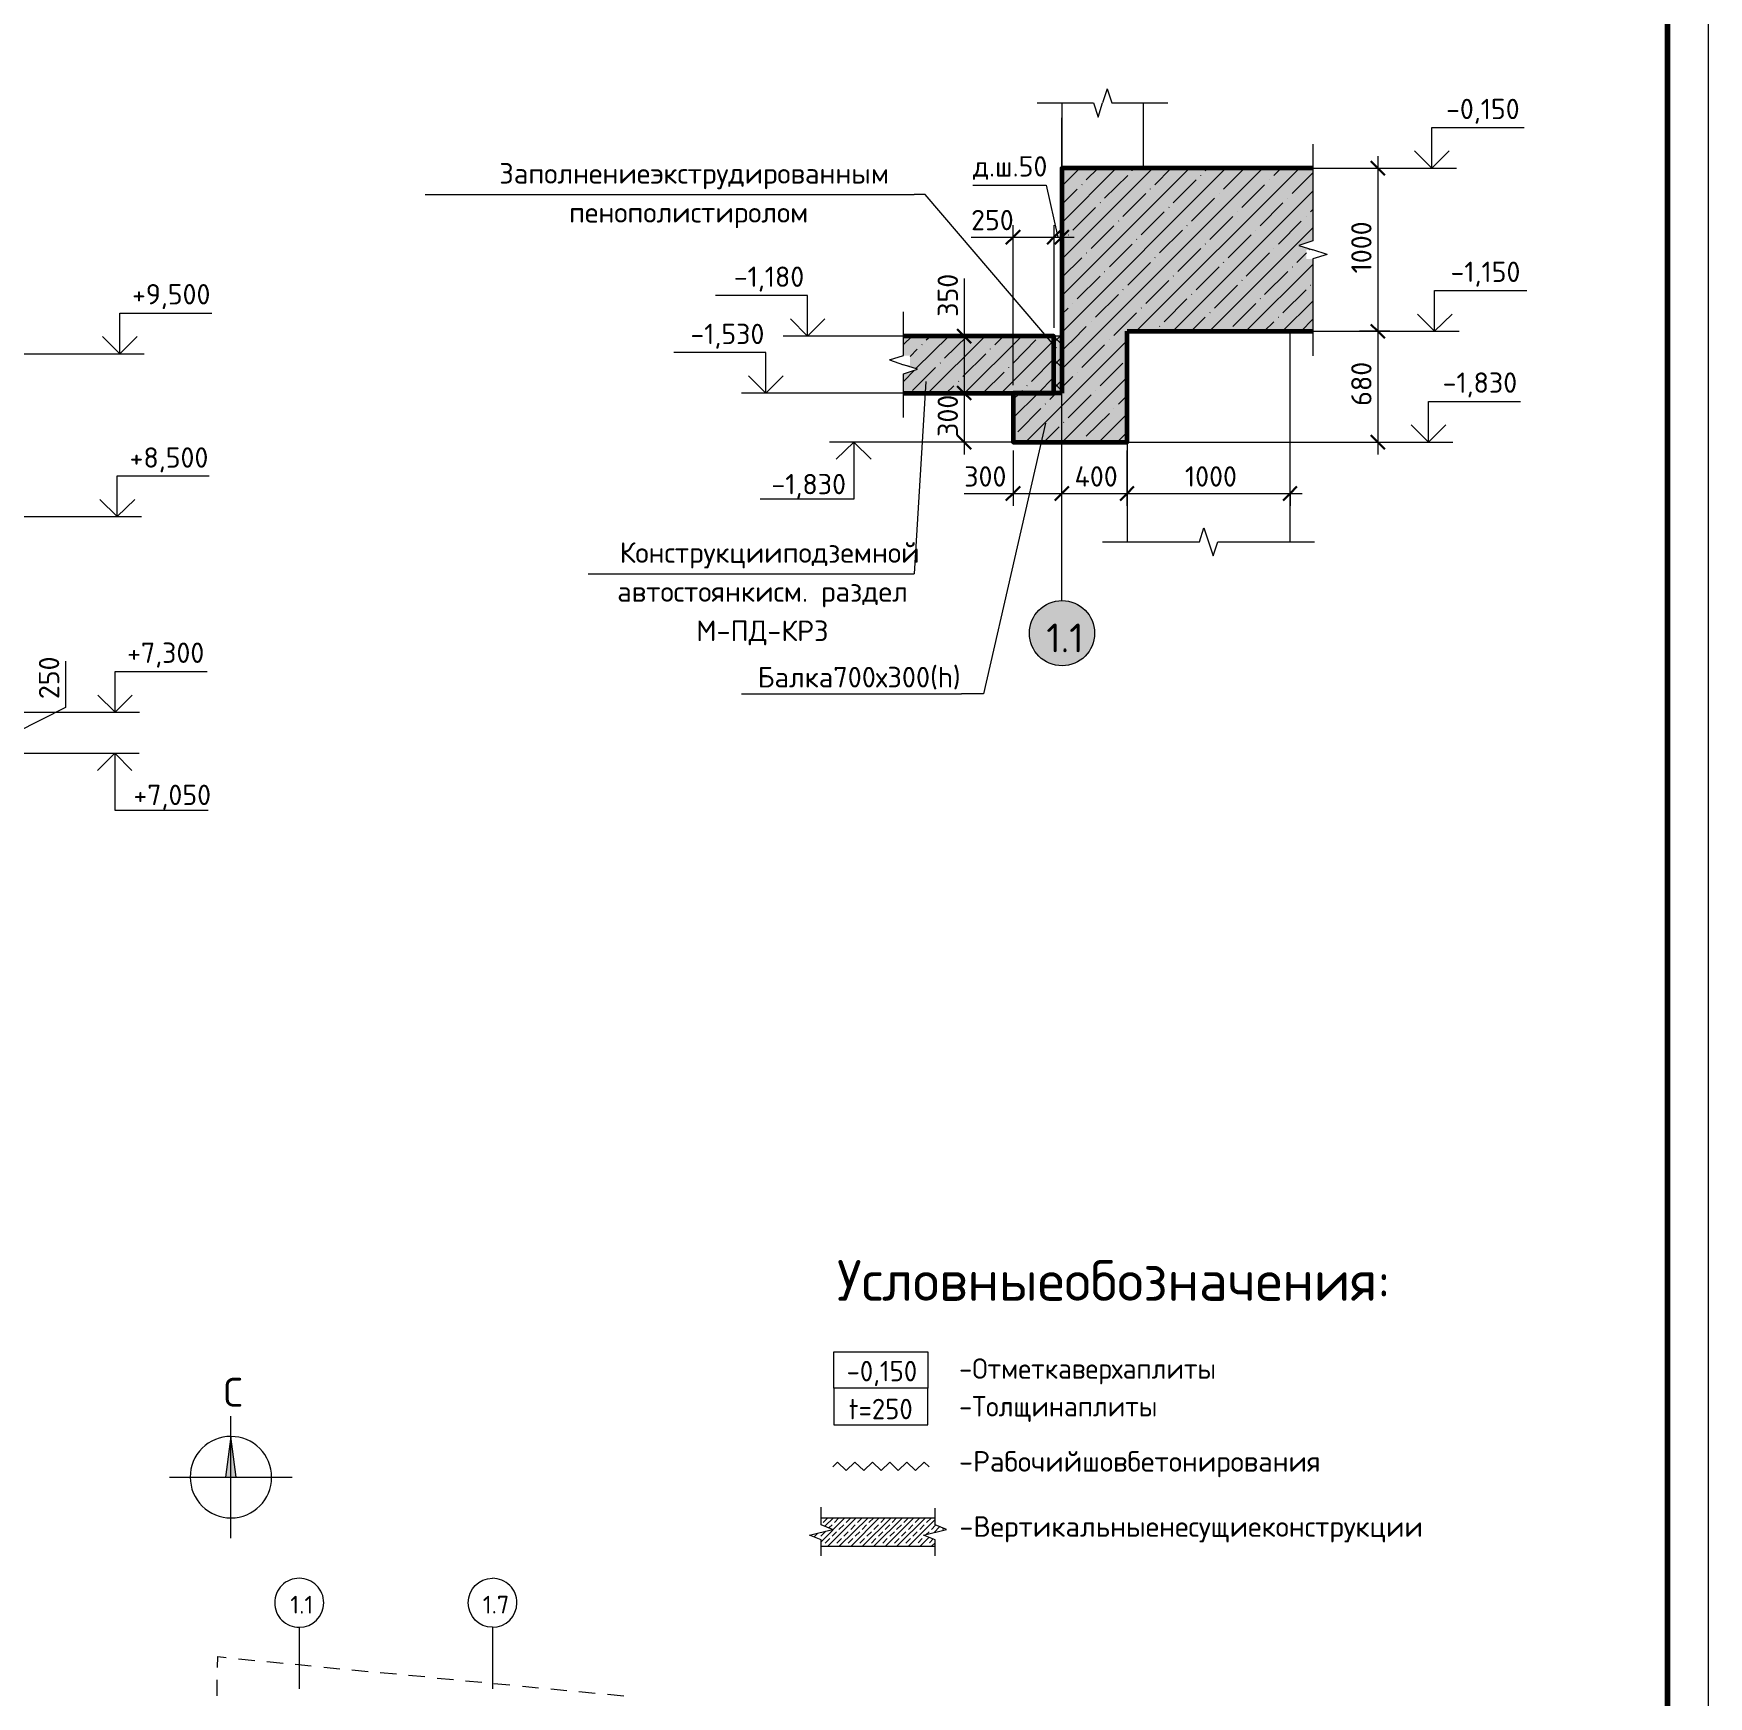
# Model space of a CAD drawing. Header units: millimetres. Extents: x -7003 to 53088, y -45042 to 39047.
# Drawn here: x 31836 to 52393, y -24794 to -4392 of the extents above; entities that cross this region are included whole.
import ezdxf

# ---------------------------------------------------------------- set-up
doc = ezdxf.new("R2010")
doc.units = ezdxf.units.MM
doc.styles.add('PDF GOST Common', font='GOST_Common.ttf')
doc.styles.add('PDF ISOCPEUR', font='isocpeur.ttf')

msp = doc.modelspace()

# ---------------------------------------------------------------- hatches: boundary and pattern name
at = {"true_color": 0xffffff, "transparency": 33554559}
for points in [[(47536, -7159), (47456, -7159), (47456, -7049), (47536, -7044), (47460, -7019), (47443, -7015), (47379, -6994), (47362, -6989), (47379, -6985), (47443, -6964), (47460, -6960), (47523, -6939), (47536, -6939), (47536, -6046), (44455, -6046), (44455, -8048), (47536, -8048)], [(42529, -8560), (42512, -8564), (42512, -8805), (44357, -8805), (44357, -8107), (42512, -8107), (42512, -8344), (42592, -8344), (42592, -8458), (42529, -8458), (42592, -8479), (42609, -8484), (42685, -8509), (42609, -8534), (42592, -8539)], [(44560, -11362), (44493, -11353), (44421, -11353), (44353, -11362), (44345, -11366), (44332, -11370), (44323, -11375), (44311, -11379), (44302, -11383), (44289, -11387), (44281, -11391), (44256, -11400), (44247, -11408), (44239, -11413), (44230, -11421), (44222, -11425), (44213, -11434), (44205, -11438), (44196, -11446), (44188, -11451), (44179, -11459), (44171, -11463), (44167, -11472), (44158, -11480), (44154, -11489), (44146, -11497), (44141, -11506), (44133, -11514), (44129, -11523), (44120, -11531), (44116, -11540), (44107, -11548), (44099, -11573), (44095, -11582), (44091, -11595), (44086, -11603), (44082, -11616), (44078, -11624), (44074, -11637), (44069, -11645), (44057, -11747), (44061, -11751), (44061, -11785), (44065, -11785), (44065, -11819), (44069, -11819), (44069, -11857), (44074, -11857), (44074, -11866), (44078, -11866), (44078, -11878), (44082, -11878), (44082, -11887), (44086, -11887), (44086, -11899), (44091, -11899), (44091, -11908), (44095, -11908), (44095, -11921), (44099, -11921), (44099, -11929), (44103, -11929), (44103, -11942), (44107, -11942), (44107, -11954), (44112, -11954), (44124, -11967), (44124, -11976), (44129, -11976), (44141, -11988), (44141, -11997), (44146, -11997), (44158, -12009), (44158, -12018), (44163, -12018), (44171, -12026), (44171, -12035), (44179, -12035), (44188, -12043), (44196, -12048), (44205, -12056), (44213, -12060), (44222, -12069), (44230, -12073), (44239, -12081), (44247, -12086), (44256, -12094), (44268, -12098), (44285, -12107), (44298, -12111), (44315, -12119), (44328, -12124), (44353, -12136), (44421, -12145), (44493, -12149), (44493, -12145), (44560, -12136), (44573, -12132), (44590, -12124), (44603, -12119), (44620, -12111), (44632, -12107), (44666, -12090), (44675, -12081), (44683, -12077), (44696, -12064), (44704, -12060), (44717, -12048), (44725, -12043), (44751, -12018), (44755, -12009), (44768, -11997), (44772, -11988), (44785, -11976), (44789, -11967), (44797, -11959), (44814, -11925), (44819, -11912), (44827, -11895), (44831, -11882), (44840, -11866), (44844, -11853), (44852, -11785), (44857, -11717), (44852, -11717), (44852, -11684), (44848, -11684), (44848, -11650), (44844, -11650), (44844, -11637), (44840, -11637), (44840, -11628), (44836, -11628), (44836, -11620), (44831, -11620), (44831, -11607), (44827, -11607), (44827, -11599), (44823, -11599), (44823, -11590), (44819, -11590), (44819, -11578), (44814, -11578), (44814, -11569), (44810, -11569), (44810, -11561), (44806, -11561), (44806, -11552), (44802, -11552), (44802, -11544), (44793, -11535), (44789, -11535), (44789, -11527), (44780, -11518), (44776, -11518), (44776, -11510), (44768, -11502), (44764, -11502), (44764, -11493), (44755, -11485), (44751, -11485), (44751, -11476), (44725, -11451), (44717, -11446), (44704, -11434), (44696, -11430), (44683, -11417), (44675, -11413), (44666, -11404), (44649, -11396), (44637, -11391), (44628, -11387), (44615, -11383), (44607, -11379), (44594, -11375), (44586, -11370)]]:
    msp.add_hatch(color=7, dxfattribs=at).paths.add_polyline_path(points)
at = {"transparency": 33554559}
msp.add_hatch(color=7, dxfattribs=at).paths.add_polyline_path([(34321, -22071), (34317, -22071), (34317, -22037), (34313, -22037), (34313, -22003), (34309, -22003), (34309, -21969), (34304, -21969), (34304, -21935), (34300, -21935), (34300, -21901), (34296, -21901), (34296, -21867), (34292, -21867), (34292, -21838), (34288, -21838), (34288, -21804), (34283, -21804), (34283, -21770), (34279, -21770), (34279, -21736), (34275, -21736), (34275, -21702), (34271, -21702), (34271, -21669), (34266, -21669), (34266, -21635), (34262, -21635), (34262, -21605), (34258, -21605), (34249, -21664), (34245, -21698), (34237, -21757), (34233, -21791), (34224, -21851), (34220, -21884), (34216, -21914), (34211, -21948), (34203, -22007), (34199, -22041), (34190, -22100), (34321, -22104)])

# ---------------------------------------------------------------- linework, layer by layer
at = {"color": 7, "lineweight": 20}
msp.add_lwpolyline([(52393, -45038), (52393, 39047)], dxfattribs=at)
at = {"color": 7, "lineweight": 80}
msp.add_lwpolyline([(51890, 38550), (51890, -44539), (-5002, -44539), (-5002, 38550)], close=True, dxfattribs=at)
at = {"color": 7, "lineweight": 9}
for points in [[(45015, -5070), (44956, -5244)], [(45015, -5070), (45070, -5244), (45456, -5244)], [(44156, -5244), (44457, -5244), (44846, -5244)], [(44846, -5244), (44901, -5417)], [(44901, -5417), (44956, -5244)], [(45456, -5244), (45756, -5244)], [(44457, -5925), (44457, -5426)], [(48999, -5544), (50129, -5544)], [(49210, -5832), (48999, -6044), (48999, -5544)], [(47538, -5748), (47538, -6044), (47538, -6937)], [(44457, -8114), (44457, -5926)], [(48999, -6044), (48787, -5832)], [(44457, -6264), (44677, -6044)], [(44457, -6713), (45125, -6044)], [(44457, -7161), (45574, -6044)], [(44457, -7610), (46023, -6044)], [(44474, -8046), (46471, -6044)], [(44757, -6188), (44901, -6044)], [(44922, -8046), (46924, -6044)], [(44982, -6412), (45265, -6133)], [(45320, -6078), (45320, -6074)], [(45371, -8046), (47373, -6044)], [(45600, -6247), (45798, -6044)], [(46163, -6133), (46163, -6129)], [(46218, -6078), (46247, -6044)], [(46442, -6302), (46700, -6044)], [(47060, -6133), (47149, -6044)], [(47161, -6044), (48998, -6044)], [(47161, -6044), (47161, -6044)], [(47284, -6357), (47538, -6103)], [(48698, -6044), (49299, -6044)], [(36643, -6366), (42645, -6366)], [(42780, -6366), (42645, -6366)], [(44393, -8254), (42781, -6366)], [(44457, -6488), (44647, -6302)], [(44702, -6247), (44706, -6243)], [(45206, -6637), (45489, -6357)], [(45545, -6302), (45545, -6298)], [(45820, -8046), (47538, -6328)], [(45824, -6471), (46107, -6188)], [(46387, -6357), (46387, -6357)], [(46666, -6526), (46946, -6247)], [(47005, -6188), (47005, -6188)], [(44592, -6806), (44871, -6527)], [(44927, -6471), (44931, -6467)], [(45769, -6526), (45773, -6522)], [(46048, -6696), (46332, -6412)], [(46891, -6751), (47170, -6471)], [(47229, -6412), (47229, -6412)], [(47509, -6582), (47538, -6552)], [(44816, -7030), (45096, -6751)], [(45151, -6696), (45155, -6692)], [(45430, -6861), (45714, -6582)], [(45993, -6751), (45997, -6747)], [(46268, -8046), (47538, -6776)], [(46273, -6920), (46556, -6637)], [(46611, -6582), (46611, -6582)], [(47115, -6975), (47394, -6696)], [(47454, -6637), (47454, -6637)], [(44457, -6937), (44478, -6920)], [(44533, -6861), (44537, -6861)], [(45041, -7255), (45320, -6975)], [(45375, -6920), (45379, -6916)], [(45655, -7085), (45938, -6806)], [(46218, -6975), (46222, -6971)], [(46497, -7145), (46781, -6861)], [(46836, -6806), (46836, -6806)], [(47538, -6937), (47365, -6992)], [(44457, -7386), (44702, -7145)], [(44757, -7085), (44761, -7085)], [(45600, -7145), (45604, -7140)], [(45879, -7310), (46163, -7030)], [(46721, -7369), (47005, -7085)], [(47060, -7030), (47060, -7030)], [(47339, -7200), (47458, -7081)], [(47365, -6992), (47538, -7047)], [(47496, -7047), (47504, -7034)], [(47712, -7102), (47538, -7047)], [(47712, -7102), (47538, -7157), (47538, -8046)], [(44647, -7648), (44927, -7369)], [(44982, -7310), (44986, -7310)], [(45265, -7479), (45545, -7200)], [(45824, -7369), (45828, -7365)], [(46107, -7538), (46387, -7255)], [(46442, -7200), (46446, -7195)], [(46717, -8046), (47538, -7225)], [(46946, -7593), (47229, -7310)], [(47284, -7255), (47288, -7255)], [(41337, -7606), (40207, -7606)], [(41125, -7894), (41337, -8105), (41337, -7606)], [(44871, -7873), (45151, -7593)], [(45206, -7538), (45210, -7534)], [(45489, -7703), (45769, -7424)], [(46048, -7593), (46052, -7589)], [(46332, -7762), (46611, -7479)], [(46666, -7424), (46670, -7420)], [(47170, -7818), (47454, -7538)], [(47509, -7479), (47513, -7479)], [(49032, -7547), (50163, -7547)], [(49248, -7834), (49032, -8046), (49032, -7547)], [(44457, -7834), (44533, -7762)], [(44592, -7703), (44592, -7703)], [(45430, -7762), (45434, -7758)], [(45714, -7928), (45993, -7648)], [(46556, -7987), (46836, -7703)], [(46891, -7648), (46895, -7644)], [(47166, -8046), (47538, -7674)], [(32897, -7822), (34023, -7822)], [(33108, -8110), (32897, -8321), (32897, -7822)], [(41337, -8105), (41549, -7894)], [(44698, -8046), (44757, -7987)], [(44816, -7928), (44816, -7928)], [(45147, -8046), (45375, -7818)], [(45655, -7987), (45659, -7983)], [(46044, -8046), (46218, -7873)], [(46273, -7818), (46277, -7813)], [(46941, -8046), (47060, -7928)], [(47115, -7873), (47119, -7873)], [(47394, -8042), (47538, -7898)], [(49032, -8046), (48821, -7834)], [(32897, -8321), (32681, -8110)], [(41638, -8105), (41037, -8105)], [(42924, -8105), (41337, -8105)], [(42924, -8105), (42924, -8105)], [(44359, -8182), (44435, -8105)], [(44457, -8207), (44359, -8110)], [(44457, -8063), (44474, -8046)], [(44457, -8512), (44863, -8105)], [(44478, -8266), (44639, -8105)], [(44613, -8804), (45257, -8160)], [(44639, -8105), (44698, -8046)], [(44702, -8491), (44982, -8211)], [(44863, -8105), (44922, -8046)], [(45041, -8152), (45041, -8152)], [(45096, -8097), (45147, -8046)], [(45257, -8046), (45257, -8046)], [(45257, -8046), (45257, -8105)], [(45257, -8105), (45257, -8330)], [(45595, -8046), (45600, -8042)], [(46497, -8042), (46501, -8038)], [(47034, -8046), (49032, -8046)], [(47034, -8046), (47034, -8046)], [(47538, -8046), (47538, -8347)], [(48736, -8046), (49333, -8046)], [(30640, -8321), (32897, -8321)], [(32596, -8321), (33193, -8321)], [(40825, -8304), (39695, -8304)], [(40613, -8592), (40825, -8804), (40825, -8304)], [(44359, -8465), (44457, -8364)], [(44457, -8491), (44359, -8393)], [(44457, -8414), (44457, -8364)], [(40825, -8804), (41036, -8592)], [(44457, -8736), (44592, -8601)], [(44647, -8546), (44647, -8546)], [(44927, -8715), (45206, -8436)], [(45062, -8804), (45257, -8609)], [(45257, -8579), (45257, -8804)], [(41125, -8804), (40524, -8804)], [(41087, -8804), (40825, -8804)], [(42954, -8804), (41087, -8804)], [(42789, -8660), (42645, -11022)], [(43860, -9109), (44165, -8804)], [(43860, -8884), (43940, -8804)], [(44012, -9405), (44613, -8804)], [(44309, -8884), (44389, -8804)], [(44359, -8749), (44457, -8647)], [(44457, -8774), (44359, -8673)], [(44457, -10853), (44457, -8664)], [(44461, -9405), (45062, -8804)], [(44533, -9109), (44816, -8825)], [(44871, -8770), (44871, -8770)], [(45151, -8939), (45257, -8833)], [(43915, -9278), (44198, -8994)], [(44253, -8939), (44258, -8935)], [(45096, -8994), (45096, -8994)], [(48956, -8905), (50086, -8905)], [(49168, -9193), (48956, -9405), (48956, -8905)], [(44258, -9172), (43496, -12495)], [(44237, -9405), (44423, -9219)], [(44478, -9164), (44482, -9159)], [(44757, -9333), (45041, -9054)], [(44910, -9405), (45257, -9058)], [(48956, -9405), (48745, -9193)], [(42201, -9405), (41604, -9405)], [(41688, -9616), (41904, -9405), (41904, -10103)], [(41904, -9405), (42116, -9616)], [(42133, -9405), (41904, -9405)], [(44300, -9405), (42133, -9405)], [(43860, -9333), (43864, -9329)], [(44702, -9388), (44706, -9388)], [(45054, -9405), (48956, -9405)], [(45054, -9405), (45054, -9405)], [(45134, -9405), (45257, -9282)], [(48656, -9405), (49257, -9405)], [(32863, -9820), (33993, -9820)], [(33079, -10108), (32863, -10319), (32863, -9820)], [(32863, -10319), (32651, -10108)], [(41904, -10103), (40753, -10103)], [(30670, -10319), (32863, -10319)], [(32566, -10319), (33163, -10319)], [(46146, -10628), (46201, -10455), (46256, -10628)], [(44956, -10628), (45257, -10628), (46146, -10628)], [(46256, -10628), (46315, -10802), (46370, -10628), (47259, -10628)], [(47259, -10628), (47559, -10628)], [(44457, -11352), (44457, -10853)], [(38645, -11022), (42645, -11022)], [(32837, -12220), (33967, -12220)], [(33049, -12508), (32837, -12719), (32837, -12220)], [(32837, -12719), (32626, -12508)], [(40524, -12495), (43225, -12495)], [(43496, -12495), (43225, -12495)], [(30306, -12719), (32837, -12719)], [(32537, -12719), (33138, -12719)], [(30306, -13219), (32833, -13219)], [(32533, -13219), (33134, -13219)], [(32833, -13219), (32621, -13435)], [(33045, -13435), (32833, -13219), (32833, -13921)], [(32833, -13921), (33980, -13921)], [(41659, -21011), (41659, -21460), (42814, -21460), (42814, -21011)], [(34260, -22853), (34260, -21354)], [(41646, -21977), (41705, -21917)], [(41705, -21917), (41811, -22023), (41917, -21917)], [(41917, -21917), (42027, -22023), (42133, -21917)], [(42133, -21917), (42239, -22023), (42344, -21917)], [(42344, -21917), (42450, -22023), (42556, -21917)], [(42556, -21917), (42662, -22023), (42768, -21917)], [(42827, -21977), (42768, -21917)], [(33506, -22104), (35009, -22104)], [(41502, -22688), (41502, -22472)], [(41502, -22895), (41794, -22603)], [(41502, -22603), (42903, -22603)], [(41527, -22658), (41583, -22603)], [(41549, -22705), (41654, -22603)], [(41587, -22950), (41934, -22603)], [(41667, -22658), (41722, -22603)], [(41726, -22950), (42078, -22603)], [(41811, -22658), (41866, -22603)], [(41870, -22950), (42217, -22603)], [(41951, -22658), (42006, -22603)], [(42010, -22950), (42361, -22603)], [(42090, -22658), (42150, -22603)], [(42150, -22950), (42501, -22603)], [(42234, -22658), (42289, -22603)], [(42294, -22950), (42641, -22603)], [(42374, -22658), (42429, -22603)], [(42433, -22950), (42785, -22603)], [(42518, -22658), (42573, -22603)], [(42658, -22658), (42713, -22603)], [(42797, -22658), (42857, -22603)], [(42903, -22688), (42903, -22485)], [(41362, -22815), (41642, -22743)], [(41502, -22870), (41362, -22815)], [(41417, -22836), (41464, -22789)], [(41498, -22827), (41561, -22764)], [(41642, -22743), (41502, -22688)], [(41599, -22726), (41638, -22688)], [(41638, -22827), (41693, -22772)], [(41722, -22743), (41781, -22688)], [(41781, -22827), (41836, -22772)], [(41866, -22743), (41921, -22688)], [(41921, -22827), (41976, -22772)], [(42006, -22743), (42061, -22688)], [(42065, -22827), (42120, -22772)], [(42150, -22743), (42205, -22688)], [(42205, -22827), (42260, -22772)], [(42289, -22743), (42344, -22688)], [(42344, -22827), (42404, -22772)], [(42429, -22743), (42488, -22688)], [(42488, -22827), (42543, -22772)], [(42573, -22743), (42628, -22688)], [(42577, -22950), (42903, -22624)], [(42628, -22827), (42683, -22772)], [(42713, -22743), (42768, -22688)], [(42759, -22815), (43043, -22743)], [(42903, -22870), (42759, -22815)], [(42789, -22810), (42827, -22772)], [(42857, -22743), (42907, -22692)], [(42886, -22785), (42958, -22709)], [(43043, -22743), (42903, -22688)], [(42996, -22743), (43009, -22730)], [(41502, -23069), (41502, -22870)], [(41502, -22950), (42903, -22950)], [(41553, -22912), (41608, -22857)], [(41697, -22912), (41752, -22857)], [(41836, -22912), (41892, -22857)], [(41976, -22912), (42035, -22857)], [(42120, -22912), (42175, -22857)], [(42260, -22912), (42315, -22857)], [(42404, -22912), (42459, -22857)], [(42543, -22912), (42598, -22857)], [(42692, -22908), (42742, -22857)], [(42717, -22950), (42827, -22840)], [(42831, -22908), (42878, -22861)], [(42857, -22950), (42903, -22908)], [(42903, -23069), (42903, -22870)]]:
    msp.add_lwpolyline(points, dxfattribs=at)
at = {"color": 7, "lineweight": 18}
for points in [[(44457, -5244), (44457, -6044), (44457, -8046)], [(45456, -5244), (45456, -6044)], [(48334, -5896), (48334, -8046)], [(44457, -6044), (44457, -6044)], [(48110, -6044), (48334, -6044), (48482, -6044)], [(43365, -6251), (44266, -6251)], [(44266, -6251), (44406, -6890)], [(43860, -8706), (43860, -6891), (43860, -6742)], [(44359, -6742), (44359, -6891), (44609, -6891)], [(43343, -6891), (43911, -6891)], [(43707, -6891), (44359, -6891)], [(43911, -6891), (44110, -6891)], [(44359, -6891), (44359, -8004)], [(44457, -6869), (44457, -6891), (44457, -7039)], [(43259, -7398), (43259, -7966)], [(43259, -7957), (43259, -8804)], [(43259, -7966), (43259, -8457)], [(43280, -8105), (43259, -8105), (43106, -8105)], [(44457, -8046), (44457, -8105)], [(47259, -10628), (47259, -8046)], [(48334, -8046), (48110, -8046)], [(48482, -8046), (48334, -8046), (48334, -9557)], [(43106, -8804), (43259, -8804), (43259, -9557)], [(43259, -8804), (43758, -8804)], [(43758, -9405), (43259, -9405), (43106, -9405)], [(45257, -9405), (45257, -10628)], [(45358, -9405), (48334, -9405), (48482, -9405)], [(43860, -9506), (43860, -10036), (43860, -10188)], [(45257, -10036), (45257, -9506)], [(43259, -10036), (43830, -10036)], [(43707, -10036), (44457, -10036)], [(43830, -10036), (44156, -10036)], [(44457, -10036), (44457, -10014)], [(44457, -10188), (44457, -10036), (45257, -10036)], [(45257, -10188), (45257, -10036), (47407, -10036)], [(47259, -10014), (47259, -10036), (47259, -10188)], [(32228, -12093), (32228, -12660)], [(32228, -12660), (31623, -12969)], [(35098, -23949), (35098, -24698)], [(37468, -23949), (37468, -24698)], [(34095, -24436), (34099, -24305), (34200, -24317)], [(34353, -24330), (34552, -24351)], [(34700, -24364), (34899, -24385)], [(35047, -24398), (35246, -24419)], [(35398, -24432), (35597, -24453)], [(34090, -24787), (34090, -24588)], [(35745, -24466), (35944, -24487)], [(36092, -24499), (36291, -24516)], [(36440, -24533), (36638, -24550)], [(36791, -24567), (36990, -24584)], [(37138, -24601), (37337, -24618)], [(37485, -24635), (37684, -24652)], [(37836, -24669), (38035, -24686)], [(38184, -24698), (38382, -24719)], [(38531, -24732), (38730, -24753)], [(38882, -24766), (39081, -24787)]]:
    msp.add_lwpolyline(points, dxfattribs=at)
at = {"color": 7, "lineweight": 30}
for points in [[(48419, -6129), (48334, -6044), (48249, -5959)], [(43944, -6806), (43860, -6891), (43771, -6975)], [(44444, -6806), (44359, -6891), (44275, -6975)], [(44541, -6806), (44457, -6891), (44372, -6975)], [(48419, -8131), (48334, -8046), (48249, -7961)], [(43343, -8190), (43259, -8105), (43174, -8021)], [(43343, -8888), (43259, -8804), (43174, -8719)], [(43343, -9490), (43259, -9405), (43174, -9320)], [(48419, -9490), (48334, -9405), (48249, -9320)], [(43944, -9951), (43860, -10036), (43771, -10120)], [(44541, -9951), (44457, -10036), (44372, -10120)], [(45341, -9951), (45257, -10036), (45172, -10120)], [(47343, -9951), (47259, -10036), (47174, -10120)]]:
    msp.add_lwpolyline(points, dxfattribs=at)
at = {"color": 7, "lineweight": 60}
for points in [[(47538, -6044), (44457, -6044), (44457, -8046)], [(44457, -8046), (44457, -8105)], [(44457, -8105), (44457, -8804)], [(45257, -8046), (47538, -8046)], [(45257, -8105), (45257, -8046)], [(45257, -8804), (45257, -8105)], [(44457, -8804), (43860, -8804), (43860, -9405), (45257, -9405), (45257, -8804)]]:
    msp.add_lwpolyline(points, dxfattribs=at)
at = {"color": 9, "lineweight": 9, "true_color": 0xc0c0c0}
for points in [[(42514, -8105), (42514, -7805)], [(42340, -8397), (42514, -8342), (42514, -8105)], [(42514, -8207), (42620, -8105)], [(42666, -8503), (43068, -8105)], [(42738, -8211), (42742, -8207)], [(42793, -8152), (42844, -8105)], [(42814, -8804), (43517, -8105)], [(43017, -8376), (43293, -8105)], [(43263, -8804), (43966, -8105)], [(43635, -8211), (43741, -8105)], [(43712, -8804), (44359, -8160)], [(43860, -8436), (44139, -8152)], [(42340, -8397), (42514, -8457)], [(42594, -8355), (42683, -8266)], [(43242, -8601), (43525, -8321)], [(43580, -8266), (43580, -8262)], [(44084, -8660), (44359, -8385)], [(42687, -8512), (42514, -8457)], [(42514, -8567), (42687, -8512)], [(42514, -8660), (42649, -8524)], [(42514, -9104), (42514, -8804), (42514, -8567)], [(42624, -8770), (42907, -8491)], [(42962, -8436), (42967, -8431)], [(43487, -8804), (43750, -8546)], [(43805, -8491), (43805, -8486)], [(44165, -8804), (44359, -8609)], [(43039, -8804), (43132, -8715)], [(43187, -8660), (43191, -8656)], [(43940, -8804), (43974, -8770)], [(44029, -8715), (44033, -8711)]]:
    msp.add_lwpolyline(points, dxfattribs=at)
at = {"color": 9, "lineweight": 60, "true_color": 0xc0c0c0}
msp.add_lwpolyline([(42514, -8804), (44359, -8804), (44359, -8105), (42514, -8105)], dxfattribs=at)
at = {"color": 7, "lineweight": 18}
msp.add_lwpolyline([(44457, -8105), (44359, -8105), (44359, -8804), (44457, -8804)], close=True, dxfattribs=at)
at = {"color": 7, "lineweight": 9}
for points in [[(41659, -21011), (41659, -20567), (42814, -20567), (42814, -21011)], [(34192, -22104), (34323, -22104), (34260, -21604)]]:
    msp.add_lwpolyline(points, close=True, dxfattribs=at)
for points in [[(34260, -21604, 0.419492), (33760, -22104, 0.416317), (34260, -22603, 0.413136), (34759, -22104, 0.416317)], [(35098, -23344, 0.422535), (34797, -23644, 0.417263), (35098, -23945, 0.411972), (35398, -23644, 0.417263)]]:
    msp.add_lwpolyline(points, format="xyb", close=True, dxfattribs=at)
msp.add_lwpolyline([(37468, -23945, 0.411972), (37769, -23644, 0.417263), (37468, -23344)], format="xyb", dxfattribs=at)
msp.add_circle((44459, -11749), 400, dxfattribs=at)
for points in [[(37172, -23644), (37172, -23475), (37303, -23344), (37468, -23344)], [(37468, -23945), (37303, -23945), (37172, -23809), (37172, -23644)]]:
    msp.add_open_spline(points, degree=3, dxfattribs=at)
at = {"color": 7, "lineweight": 5, "true_color": 0xffffff, "transparency": 33554559}
for points in [[(44357, -8805), (44455, -8805), (44357, -8107), (44455, -8107)], [(44455, -8107), (45255, -8107), (44455, -8048), (45255, -8048)], [(44455, -8805), (45255, -8805), (44455, -8107), (45255, -8107)], [(43858, -9406), (45255, -9406), (43858, -8805), (45255, -8805)]]:
    msp.add_solid(points, dxfattribs=at)

# ---------------------------------------------------------------- texts
at = {"color": 7, "attachment_point": 4}
for s, insert, char_height, style in [('-0,150', (49172, -5347), 249.5, 'PDF ISOCPEUR'), ('д.ш.50', (43365, -6042), 249.5, 'PDF ISOCPEUR'), ('Заполнениеэкструдированным', (37553, -6142), 252.61, 'PDF ISOCPEUR'), ('пенополистиролом', (38408, -6620), 252.61, 'PDF ISOCPEUR'), ('250', (43343, -6681), 249.5, 'PDF ISOCPEUR'), ('-1,150', (49227, -7345), 249.5, 'PDF ISOCPEUR'), ('-1,180', (40431, -7405), 249.5, 'PDF ISOCPEUR'), ('+9,500', (33045, -7620), 249.5, 'PDF ISOCPEUR'), ('-1,530', (39898, -8107), 249.5, 'PDF ISOCPEUR'), ('-1,830', (49130, -8704), 249.5, 'PDF ISOCPEUR'), ('+8,500', (33015, -9623), 249.5, 'PDF ISOCPEUR'), ('-1,830', (40893, -9949), 249.5, 'PDF ISOCPEUR'), ('300', (43259, -9826), 249.5, 'PDF ISOCPEUR'), ('400', (44613, -9826), 249.5, 'PDF ISOCPEUR'), ('1000', (45968, -9826), 249.5, 'PDF ISOCPEUR'), ('Конструкцииподземной', (39030, -10794), 252.61, 'PDF ISOCPEUR'), ('автостоянкисм. раздел', (39000, -11272), 252.61, 'PDF ISOCPEUR'), ('М-ПД-КР3', (39970, -11746), 252.6, 'PDF ISOCPEUR'), ('1.1', (44266, -11807), 354.2, 'PDF ISOCPEUR'), ('+7,300', (32985, -12018), 249.5, 'PDF ISOCPEUR'), ('Балка700х300(h)', (40723, -12301), 252.61, 'PDF ISOCPEUR'), ('+7,050', (33062, -13762), 249.5, 'PDF ISOCPEUR'), ('Условныеобозначения:', (41697, -19690), 499.77, 'PDF ISOCPEUR'), ('-0,150', (41815, -20831), 250.8, 'PDF GOST Common'), ('-Отметкаверхаплиты', (43195, -20805), 250.83, 'PDF GOST Common'), ('C', (34158, -21061), 354, 'PDF ISOCPEUR'), ('t=250', (41841, -21267), 250.8, 'PDF GOST Common'), ('-Толщинаплиты', (43195, -21267), 250.83, 'PDF GOST Common'), ('-Рабочийшовбетонирования', (43195, -21944), 252.27, 'PDF ISOCPEUR'), ('-Вертикальныенесущиеконструкции', (43199, -22743), 252.61, 'PDF ISOCPEUR'), ('1.1', (34988, -23667), 217.6, 'PDF ISOCPEUR'), ('1.7', (37350, -23667), 217.6, 'PDF ISOCPEUR')]:
    msp.add_mtext(s, dxfattribs=dict(at, insert=insert, char_height=char_height, style=style))
at = {"color": 7, "char_height": 249.5, "attachment_point": 4, "rotation": 90, "style": 'PDF ISOCPEUR'}
for s, insert in [('1000', (48133, -7335)), ('350', (43057, -7868)), ('680', (48133, -8960)), ('300', (43057, -9341)), ('250', (32027, -12558))]:
    msp.add_mtext(s, dxfattribs=dict(at, insert=insert))

doc.saveas('drawing.dxf')
